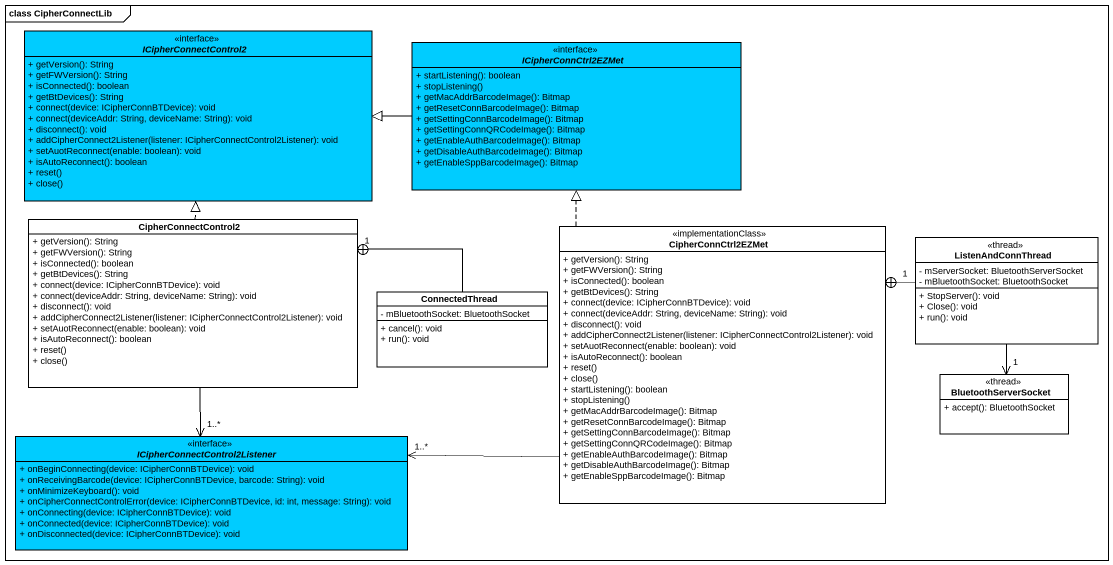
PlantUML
@startuml
mainframe class CipherConnectLib
hide circle
hide empty members
skinparam classAttributeIconSize 0
interface ICipherConnectControl2 <<interface>> #00CCFF {
  + getVersion(): String
  + getFWVersion(): String
  + isConnected(): boolean
  + getBtDevices(): String
  + connect(device: ICipherConnBTDevice): void
  + connect(deviceAddr: String, deviceName: String): void
  + disconnect(): void
  + addCipherConnect2Listener(listener: ICipherConnectControl2Listener): void
  + setAuotReconnect(enable: boolean): void
  + isAutoReconnect(): boolean
  + reset()
  + close()
}
interface ICipherConnCtrl2EZMet <<interface>> #00CCFF {
  + startListening(): boolean
  + stopListening()
  + getMacAddrBarcodeImage(): Bitmap
  + getResetConnBarcodeImage(): Bitmap
  + getSettingConnBarcodeImage(): Bitmap
  + getSettingConnQRCodeImage(): Bitmap
  + getEnableAuthBarcodeImage(): Bitmap
  + getDisableAuthBarcodeImage(): Bitmap
  + getEnableSppBarcodeImage(): Bitmap
}
class CipherConnectControl2 {
  + getVersion(): String
  + getFWVersion(): String
  + isConnected(): boolean
  + getBtDevices(): String
  + connect(device: ICipherConnBTDevice): void
  + connect(deviceAddr: String, deviceName: String): void
  + disconnect(): void
  + addCipherConnect2Listener(listener: ICipherConnectControl2Listener): void
  + setAuotReconnect(enable: boolean): void
  + isAutoReconnect(): boolean
  + reset()
  + close()
}
class CipherConnCtrl2EZMet <<implementationClass>> {
  + getVersion(): String
  + getFWVersion(): String
  + isConnected(): boolean
  + getBtDevices(): String
  + connect(device: ICipherConnBTDevice): void
  + connect(deviceAddr: String, deviceName: String): void
  + disconnect(): void
  + addCipherConnect2Listener(listener: ICipherConnectControl2Listener): void
  + setAuotReconnect(enable: boolean): void
  + isAutoReconnect(): boolean
  + reset()
  + close()
  + startListening(): boolean
  + stopListening()
  + getMacAddrBarcodeImage(): Bitmap
  + getResetConnBarcodeImage(): Bitmap
  + getSettingConnBarcodeImage(): Bitmap
  + getSettingConnQRCodeImage(): Bitmap
  + getEnableAuthBarcodeImage(): Bitmap
  + getDisableAuthBarcodeImage(): Bitmap
  + getEnableSppBarcodeImage(): Bitmap
}
class ListenAndConnThread <<thread>> {
  - mServerSocket: BluetoothServerSocket
  - mBluetoothSocket: BluetoothSocket
  + StopServer(): void
  + Close(): void
  + run(): void
}
class ConnectedThread {
  - mBluetoothSocket: BluetoothSocket
  + cancel(): void
  + run(): void
}
class BluetoothServerSocket <<thread>> {
  + accept(): BluetoothSocket
}
interface "ICipherConnectControl2Listener" as ICipherConnectControl2Listen <<interface>> #00CCFF {
  + onBeginConnecting(device: ICipherConnBTDevice): void
  + onReceivingBarcode(device: ICipherConnBTDevice, barcode: String): void
  + onMinimizeKeyboard(): void
  + onCipherConnectControlError(device: ICipherConnBTDevice, id: int, message: String): void
  + onConnecting(device: ICipherConnBTDevice): void
  + onConnected(device: ICipherConnBTDevice): void
  + onDisconnected(device: ICipherConnBTDevice): void
}
ICipherConnCtrl2EZMet -left-|> ICipherConnectControl2
CipherConnectControl2 .up.|> ICipherConnectControl2
CipherConnectControl2 --> "1..*" ICipherConnectControl2Listen
CipherConnCtrl2EZMet .up.|> ICipherConnCtrl2EZMet
CipherConnCtrl2EZMet -left-> "1..*" ICipherConnectControl2Listen
ListenAndConnThread "1" -left-+ CipherConnCtrl2EZMet
ListenAndConnThread --> "1" BluetoothServerSocket
ConnectedThread -left-+ "1" CipherConnectControl2
@enduml
